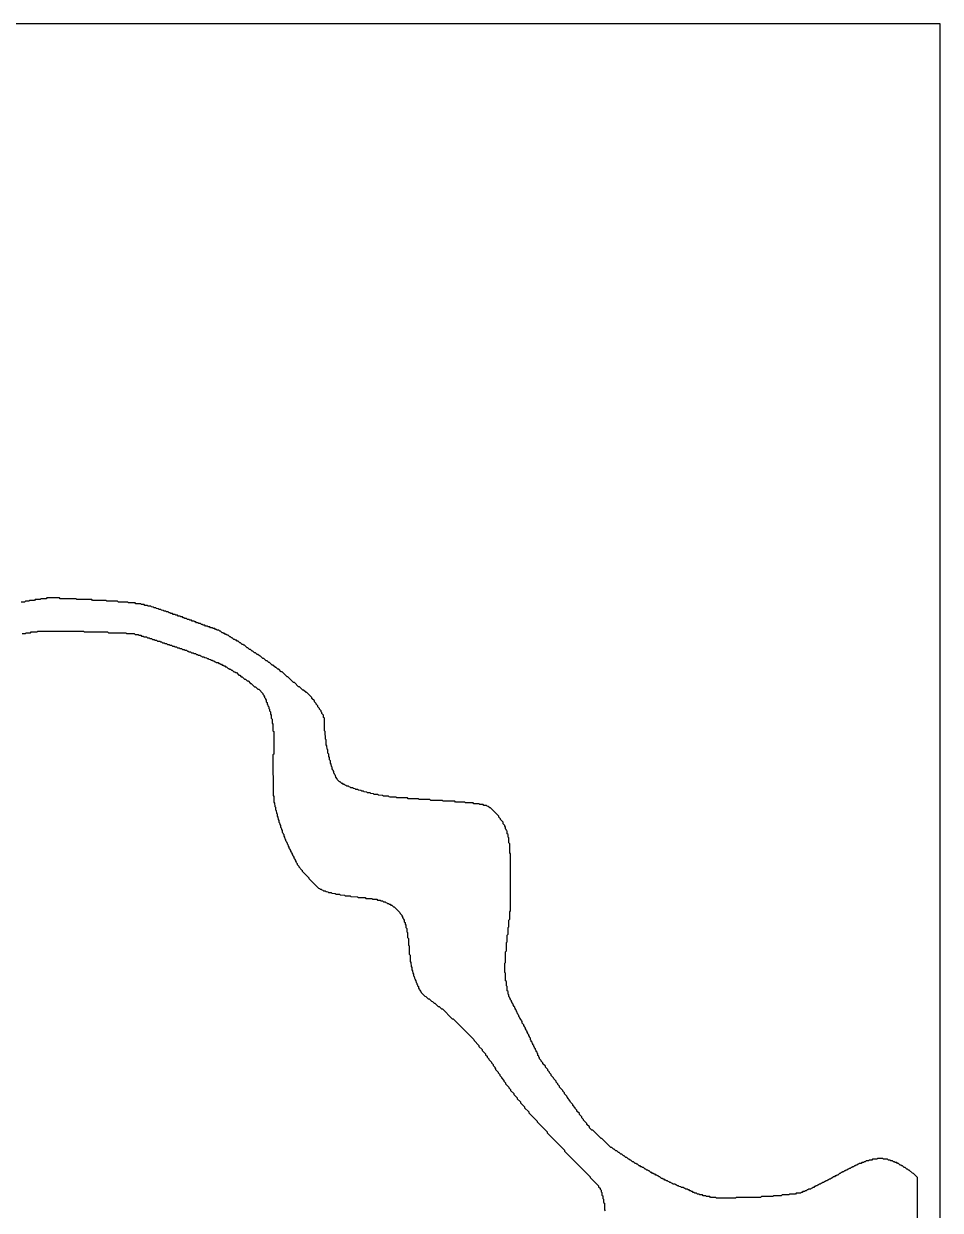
# Model space of a CAD drawing. Header units: millimetres. Extents: x 0 to 6416, y -3898 to 1268.
# Drawn here: x 1967 to 2518, y -2094 to -1379 of the extents above; entities that cross this region are included whole.
import ezdxf

# ---------------------------------------------------------------- set-up
doc = ezdxf.new("R2010")
doc.units = ezdxf.units.MM
for name, color, linetype in [('CUT_OUTER', 1, 'Continuous'), ('ENGRAVE_NEXT', 3, 'Continuous'), ('SHEET_EDGE', 7, 'Continuous')]:
    doc.layers.add(name, color=color, linetype=linetype)

msp = doc.modelspace()

# ---------------------------------------------------------------- linework, layer by layer
at = {"layer": 'CUT_OUTER'}
msp.add_lwpolyline([(2504.7, -2258.42), (2504.7, -2073.82), (2502.26, -2071.4), (2501.7, -2071.32), (2499.75, -2069.4), (2499.2, -2069.34), (2498.7, -2068.86), (2498.2, -2068.83), (2497.25, -2067.9), (2496.7, -2067.84), (2495.7, -2066.87), (2495.2, -2066.85), (2494.7, -2066.37), (2494.2, -2066.34), (2493.24, -2065.4), (2492.7, -2065.36), (2492.2, -2064.87), (2491.2, -2064.85), (2490.75, -2064.4), (2490.2, -2064.36), (2489.7, -2063.88), (2488.7, -2063.86), (2488.2, -2063.38), (2487.2, -2063.36), (2486.7, -2062.88), (2484.2, -2062.86), (2483.7, -2062.38), (2480.7, -2062.38), (2480.2, -2062.86), (2477.7, -2062.88), (2477.2, -2063.36), (2475.7, -2063.38), (2475.2, -2063.86), (2473.7, -2063.88), (2473.2, -2064.36), (2472.66, -2064.4), (2472.2, -2064.86), (2471.2, -2064.88), (2470.7, -2065.36), (2469.7, -2065.38), (2469.2, -2065.86), (2468.7, -2065.88), (2468.2, -2066.36), (2467.7, -2066.37), (2467.2, -2066.86), (2466.7, -2066.87), (2466.2, -2067.36), (2465.7, -2067.37), (2465.2, -2067.86), (2464.7, -2067.87), (2464.2, -2068.36), (2463.7, -2068.37), (2463.2, -2068.86), (2462.7, -2068.87), (2462.2, -2069.36), (2461.7, -2069.37), (2461.2, -2069.86), (2460.66, -2069.9), (2460.2, -2070.36), (2459.7, -2070.37), (2459.2, -2070.86), (2458.7, -2070.87), (2458.2, -2071.36), (2457.7, -2071.37), (2456.7, -2072.35), (2456.2, -2072.37), (2455.7, -2072.85), (2455.2, -2072.87), (2454.7, -2073.36), (2454.2, -2073.37), (2453.2, -2074.35), (2452.7, -2074.37), (2452.2, -2074.85), (2451.7, -2074.87), (2451.2, -2075.35), (2450.7, -2075.37), (2450.2, -2075.85), (2449.7, -2075.87), (2449.2, -2076.35), (2448.7, -2076.37), (2448.2, -2076.85), (2447.7, -2076.87), (2447.2, -2077.35), (2446.7, -2077.37), (2446.2, -2077.85), (2445.7, -2077.87), (2445.2, -2078.35), (2444.7, -2078.37), (2444.2, -2078.85), (2443.7, -2078.87), (2443.2, -2079.35), (2442.7, -2079.37), (2442.2, -2079.85), (2441.7, -2079.87), (2441.2, -2080.35), (2440.64, -2080.4), (2440.2, -2080.84), (2439.2, -2080.87), (2438.7, -2081.35), (2438.2, -2081.37), (2437.7, -2081.84), (2437.14, -2081.9), (2436.7, -2082.34), (2435.7, -2082.37), (2435.2, -2082.84), (2434.63, -2082.9), (2434.2, -2083.33), (2431.7, -2083.37), (2431.2, -2083.84), (2427.7, -2083.87), (2427.2, -2084.34), (2423.2, -2084.37), (2422.7, -2084.85), (2418.2, -2084.87), (2417.7, -2085.35), (2410.7, -2085.38), (2410.2, -2085.85), (2395.7, -2085.88), (2395.2, -2086.35), (2383.7, -2086.35), (2383.2, -2085.88), (2380.2, -2085.85), (2379.7, -2085.37), (2377.7, -2085.35), (2377.2, -2084.87), (2375.7, -2084.85), (2375.2, -2084.38), (2373.7, -2084.35), (2373.2, -2083.87), (2372.2, -2083.85), (2371.7, -2083.37), (2370.7, -2083.35), (2370.25, -2082.9), (2369.7, -2082.86), (2369.2, -2082.37), (2368.7, -2082.36), (2368.2, -2081.87), (2367.7, -2081.86), (2367.2, -2081.38), (2366.7, -2081.36), (2366.2, -2080.88), (2365.2, -2080.86), (2364.74, -2080.4), (2364.2, -2080.36), (2363.7, -2079.88), (2362.7, -2079.86), (2362.2, -2079.38), (2361.2, -2079.36), (2360.74, -2078.9), (2360.2, -2078.86), (2359.7, -2078.38), (2359.2, -2078.36), (2358.7, -2077.88), (2357.7, -2077.86), (2357.24, -2077.4), (2356.7, -2077.36), (2356.2, -2076.88), (2355.7, -2076.86), (2355.2, -2076.38), (2354.7, -2076.36), (2354.2, -2075.88), (2353.7, -2075.86), (2353.2, -2075.38), (2352.7, -2075.36), (2352.2, -2074.88), (2351.7, -2074.86), (2351.2, -2074.38), (2350.7, -2074.36), (2349.7, -2073.38), (2349.2, -2073.37), (2348.7, -2072.88), (2348.2, -2072.87), (2347.7, -2072.38), (2347.2, -2072.36), (2346.7, -2071.88), (2346.2, -2071.86), (2345.7, -2071.38), (2345.2, -2071.36), (2344.7, -2070.88), (2344.2, -2070.86), (2343.2, -2069.88), (2342.7, -2069.87), (2342.2, -2069.38), (2341.7, -2069.36), (2341.2, -2068.88), (2340.7, -2068.86), (2339.7, -2067.88), (2339.2, -2067.87), (2338.7, -2067.38), (2338.2, -2067.36), (2337.7, -2066.88), (2337.2, -2066.86), (2336.2, -2065.88), (2335.7, -2065.86), (2335.2, -2065.38), (2334.7, -2065.36), (2333.73, -2064.4), (2333.2, -2064.36), (2332.2, -2063.38), (2331.7, -2063.36), (2331.2, -2062.88), (2330.7, -2062.86), (2329.7, -2061.88), (2329.2, -2061.86), (2328.2, -2060.88), (2327.7, -2060.86), (2326.7, -2059.88), (2326.2, -2059.86), (2325.2, -2058.88), (2324.7, -2058.86), (2323.7, -2057.88), (2323.2, -2057.86), (2322.2, -2056.88), (2321.7, -2056.86), (2320.7, -2055.87), (2320.2, -2055.86), (2314.73, -2050.4), (2314.2, -2050.36), (2309.23, -2045.4), (2308.7, -2045.35), (2307.25, -2043.9), (2307.23, -2043.4), (2305.74, -2041.9), (2305.7, -2041.37), (2303.74, -2039.4), (2303.72, -2038.9), (2302.74, -2037.9), (2302.72, -2037.4), (2301.24, -2035.9), (2301.22, -2035.4), (2299.74, -2033.9), (2299.72, -2033.4), (2298.74, -2032.4), (2298.72, -2031.9), (2297.24, -2030.4), (2297.2, -2029.87), (2295.74, -2028.4), (2295.72, -2027.9), (2294.74, -2026.9), (2294.72, -2026.4), (2293.74, -2025.4), (2293.72, -2024.9), (2292.24, -2023.4), (2292.22, -2022.9), (2291.24, -2021.9), (2291.22, -2021.4), (2289.24, -2019.4), (2289.22, -2018.9), (2288.24, -2017.9), (2288.22, -2017.4), (2287.24, -2016.4), (2287.22, -2015.9), (2285.74, -2014.4), (2285.7, -2013.87), (2284.24, -2012.4), (2284.23, -2011.9), (2283.24, -2010.9), (2283.23, -2010.4), (2282.24, -2009.4), (2282.23, -2008.9), (2280.75, -2007.4), (2280.7, -2006.86), (2279.25, -2005.4), (2279.23, -2004.9), (2278.25, -2003.9), (2278.2, -2003.36), (2277.25, -2002.4), (2277.23, -2001.9), (2276.75, -2001.4), (2276.7, -2000.85), (2276.25, -2000.4), (2276.23, -1999.4), (2275.74, -1998.9), (2275.73, -1998.4), (2275.25, -1997.9), (2275.23, -1997.4), (2274.75, -1996.9), (2274.73, -1996.4), (2274.25, -1995.9), (2274.23, -1995.4), (2273.75, -1994.9), (2273.73, -1994.4), (2273.25, -1993.9), (2273.23, -1993.4), (2272.75, -1992.9), (2272.73, -1992.4), (2272.25, -1991.9), (2272.2, -1991.35), (2271.75, -1990.9), (2271.73, -1989.9), (2271.24, -1989.4), (2271.23, -1988.9), (2270.75, -1988.4), (2270.73, -1987.9), (2270.25, -1987.4), (2270.23, -1986.9), (2269.75, -1986.4), (2269.73, -1985.9), (2269.25, -1985.4), (2269.23, -1984.9), (2268.75, -1984.4), (2268.73, -1983.9), (2268.25, -1983.4), (2268.2, -1982.85), (2267.75, -1982.4), (2267.73, -1981.9), (2266.76, -1980.9), (2266.73, -1979.9), (2266.25, -1979.4), (2266.2, -1978.85), (2265.26, -1977.9), (2265.23, -1977.4), (2264.76, -1976.9), (2264.73, -1976.4), (2264.26, -1975.9), (2264.23, -1975.4), (2263.76, -1974.9), (2263.73, -1974.4), (2263.26, -1973.9), (2263.24, -1973.4), (2262.76, -1972.9), (2262.74, -1972.4), (2262.26, -1971.9), (2262.24, -1971.4), (2261.76, -1970.9), (2261.74, -1970.4), (2261.26, -1969.9), (2261.24, -1969.4), (2260.76, -1968.9), (2260.74, -1968.4), (2260.27, -1967.9), (2260.24, -1967.4), (2259.77, -1966.9), (2259.74, -1966.4), (2259.27, -1965.9), (2259.2, -1965.32), (2258.78, -1964.9), (2258.74, -1963.9), (2258.28, -1963.4), (2258.24, -1961.9), (2257.78, -1961.4), (2257.74, -1958.9), (2257.28, -1958.4), (2257.24, -1955.9), (2256.78, -1955.4), (2256.74, -1950.9), (2256.28, -1950.4), (2256.25, -1945.9), (2256.28, -1944.9), (2256.74, -1944.4), (2256.78, -1937.9), (2257.24, -1937.4), (2257.28, -1932.4), (2257.74, -1931.9), (2257.78, -1927.9), (2258.24, -1927.4), (2258.28, -1923.4), (2258.74, -1922.9), (2258.78, -1918.9), (2259.24, -1918.4), (2259.28, -1913.9), (2259.74, -1913.4), (2259.74, -1878.9), (2259.28, -1878.4), (2259.23, -1872.9), (2258.77, -1872.4), (2258.73, -1869.4), (2258.26, -1868.9), (2258.23, -1867.4), (2257.76, -1866.9), (2257.73, -1865.4), (2257.25, -1864.9), (2257.2, -1864.34), (2256.76, -1863.9), (2256.73, -1862.9), (2256.25, -1862.4), (2256.23, -1861.9), (2255.27, -1860.9), (2255.23, -1859.9), (2253.76, -1858.4), (2253.73, -1857.9), (2252.76, -1856.9), (2252.7, -1856.36), (2247.7, -1851.37), (2247.2, -1851.35), (2246.24, -1850.4), (2245.7, -1850.35), (2245.2, -1849.87), (2243.7, -1849.84), (2243.2, -1849.37), (2241.2, -1849.33), (2240.7, -1848.87), (2237.7, -1848.83), (2237.2, -1848.36), (2232.7, -1848.32), (2232.2, -1847.86), (2226.7, -1847.81), (2226.2, -1847.36), (2219.2, -1847.3), (2218.7, -1846.85), (2211.7, -1846.79), (2211.2, -1846.35), (2204.7, -1846.29), (2204.2, -1845.85), (2198.2, -1845.78), (2197.7, -1845.34), (2191.2, -1845.26), (2190.7, -1844.84), (2187.2, -1844.8), (2186.7, -1844.76), (2186.2, -1844.33), (2183.2, -1844.25), (2182.7, -1843.83), (2180.2, -1843.74), (2179.7, -1843.32), (2177.7, -1843.23), (2177.2, -1842.82), (2175.7, -1842.73), (2175.2, -1842.32), (2173.7, -1842.23), (2173.2, -1841.81), (2171.7, -1841.72), (2171.2, -1841.31), (2170.2, -1841.23), (2169.7, -1840.81), (2168.2, -1840.7), (2167.7, -1840.3), (2166.7, -1840.2), (2166.2, -1839.79), (2165.2, -1839.69), (2164.7, -1839.29), (2163.7, -1839.17), (2163.2, -1838.77), (2162.7, -1838.69), (2162.2, -1838.28), (2161.2, -1838.15), (2160.7, -1837.75), (2160.2, -1837.65), (2159.7, -1837.24), (2159.2, -1837.14), (2158.7, -1836.73), (2158.2, -1836.61), (2157.2, -1835.72), (2156.7, -1835.57), (2156, -1834.9), (2155.53, -1834.4), (2155.38, -1833.9), (2154.52, -1832.9), (2154.34, -1831.9), (2153.93, -1831.4), (2153.84, -1830.9), (2153.44, -1830.4), (2153.32, -1829.4), (2152.9, -1828.9), (2152.83, -1828.4), (2152.42, -1827.9), (2152.31, -1826.9), (2151.9, -1826.4), (2151.79, -1824.9), (2151.38, -1824.4), (2151.28, -1822.9), (2150.86, -1822.4), (2150.78, -1820.9), (2150.35, -1820.4), (2150.27, -1818.9), (2149.84, -1818.4), (2149.76, -1816.4), (2149.33, -1815.9), (2149.26, -1813.9), (2148.82, -1813.4), (2148.75, -1810.4), (2148.31, -1809.9), (2148.24, -1805.4), (2147.78, -1804.9), (2147.72, -1797.4), (2147.25, -1796.9), (2147.22, -1795.4), (2146.24, -1794.4), (2146.23, -1793.9), (2145.74, -1793.4), (2145.72, -1792.9), (2144.74, -1791.9), (2144.72, -1791.4), (2143.74, -1790.4), (2143.7, -1789.87), (2142.74, -1788.9), (2142.72, -1788.4), (2141.74, -1787.4), (2141.72, -1786.9), (2140.23, -1785.4), (2140.2, -1784.87), (2137.22, -1781.9), (2136.7, -1781.87), (2135.2, -1780.38), (2134.7, -1780.37), (2132.72, -1778.4), (2132.2, -1778.37), (2129.72, -1775.9), (2129.2, -1775.87), (2125.72, -1772.4), (2125.2, -1772.37), (2122.22, -1769.4), (2121.7, -1769.37), (2120.22, -1767.9), (2119.7, -1767.87), (2118.7, -1766.88), (2118.2, -1766.87), (2116.72, -1765.4), (2116.2, -1765.37), (2114.7, -1763.88), (2114.2, -1763.87), (2113.2, -1762.88), (2112.7, -1762.87), (2111.22, -1761.4), (2110.7, -1761.37), (2109.2, -1759.88), (2108.7, -1759.87), (2107.7, -1758.88), (2107.2, -1758.87), (2106.2, -1757.88), (2105.7, -1757.87), (2104.7, -1756.88), (2104.2, -1756.87), (2103.2, -1755.88), (2102.7, -1755.87), (2101.7, -1754.88), (2101.2, -1754.87), (2099.7, -1753.38), (2099.2, -1753.37), (2098.7, -1752.88), (2098.2, -1752.87), (2097.22, -1751.9), (2096.7, -1751.87), (2095.7, -1750.88), (2095.2, -1750.87), (2094.7, -1750.38), (2094.2, -1750.37), (2093.7, -1749.88), (2093.2, -1749.87), (2092.22, -1748.9), (2091.7, -1748.87), (2091.2, -1748.38), (2090.7, -1748.37), (2089.7, -1747.38), (2089.2, -1747.37), (2088.7, -1746.88), (2088.2, -1746.87), (2087.7, -1746.38), (2087.2, -1746.37), (2086.7, -1745.88), (2086.2, -1745.87), (2085.2, -1744.88), (2084.7, -1744.88), (2084.2, -1744.39), (2083.2, -1744.37), (2082.73, -1743.9), (2082.2, -1743.87), (2081.7, -1743.38), (2080.7, -1743.37), (2080.2, -1742.88), (2079.2, -1742.87), (2078.7, -1742.38), (2077.7, -1742.37), (2077.2, -1741.88), (2076.2, -1741.87), (2075.7, -1741.38), (2074.7, -1741.37), (2074.23, -1740.9), (2073.7, -1740.87), (2073.2, -1740.38), (2072.2, -1740.37), (2071.7, -1739.88), (2070.7, -1739.87), (2070.23, -1739.4), (2069.7, -1739.37), (2069.2, -1738.88), (2068.2, -1738.87), (2067.7, -1738.38), (2066.7, -1738.37), (2066.2, -1737.88), (2065.2, -1737.87), (2064.7, -1737.38), (2063.7, -1737.37), (2063.23, -1736.9), (2062.7, -1736.87), (2062.2, -1736.38), (2061.2, -1736.37), (2060.7, -1735.88), (2059.7, -1735.87), (2059.2, -1735.38), (2058.2, -1735.37), (2057.7, -1734.88), (2056.7, -1734.87), (2056.2, -1734.38), (2055.2, -1734.37), (2054.73, -1733.9), (2054.2, -1733.87), (2053.7, -1733.38), (2052.7, -1733.37), (2052.2, -1732.88), (2051.2, -1732.87), (2050.7, -1732.38), (2049.7, -1732.37), (2049.2, -1731.88), (2048.2, -1731.87), (2047.7, -1731.38), (2046.7, -1731.37), (2046.2, -1730.88), (2045.2, -1730.87), (2044.7, -1730.38), (2043.7, -1730.37), (2043.2, -1729.88), (2041.7, -1729.87), (2041.2, -1729.38), (2039.7, -1729.37), (2039.2, -1728.88), (2037.7, -1728.87), (2037.2, -1728.39), (2034.2, -1728.37), (2033.7, -1727.89), (2029.7, -1727.87), (2029.2, -1727.38), (2023.7, -1727.37), (2023.2, -1726.88), (2016.7, -1726.87), (2016.2, -1726.38), (2008.2, -1726.36), (2007.7, -1725.88), (1998.7, -1725.86), (1998.2, -1725.38), (1988.7, -1725.37), (1988.2, -1724.88), (1980.7, -1724.88), (1980.2, -1725.37), (1977.2, -1725.38), (1976.7, -1725.87), (1973.7, -1725.88), (1973.2, -1726.37), (1970.2, -1726.38), (1969.7, -1726.87), (1967.7, -1726.88), (1967.2, -1727.37), (1965.2, -1727.38)], dxfattribs=at)
at = {"layer": 'ENGRAVE_NEXT'}
msp.add_lwpolyline([(1965.7, -1746.38), (1967.7, -1746.37), (1968.2, -1745.88), (1970.7, -1745.87), (1971.2, -1745.38), (1974.7, -1745.37), (1975.2, -1744.88), (2002.7, -1744.88), (2003.2, -1745.36), (2017.2, -1745.38), (2017.7, -1745.87), (2028.2, -1745.88), (2028.7, -1746.37), (2033.2, -1746.39), (2033.7, -1746.87), (2035.7, -1746.89), (2036.2, -1747.37), (2037.2, -1747.38), (2037.7, -1747.87), (2038.7, -1747.88), (2039.2, -1748.37), (2040.7, -1748.38), (2041.2, -1748.87), (2042.2, -1748.88), (2042.7, -1749.37), (2043.7, -1749.38), (2044.2, -1749.87), (2045.2, -1749.88), (2045.7, -1750.37), (2046.7, -1750.38), (2047.2, -1750.87), (2048.7, -1750.88), (2049.2, -1751.37), (2049.73, -1751.4), (2050.2, -1751.87), (2051.2, -1751.88), (2051.7, -1752.37), (2052.7, -1752.38), (2053.2, -1752.87), (2054.2, -1752.88), (2054.7, -1753.37), (2055.7, -1753.38), (2056.2, -1753.87), (2057.2, -1753.88), (2057.7, -1754.37), (2058.7, -1754.38), (2059.2, -1754.87), (2060.2, -1754.88), (2060.7, -1755.37), (2061.7, -1755.38), (2062.2, -1755.87), (2063.2, -1755.88), (2063.7, -1756.37), (2064.7, -1756.38), (2065.2, -1756.87), (2065.73, -1756.9), (2066.2, -1757.37), (2067.2, -1757.38), (2067.7, -1757.87), (2068.7, -1757.88), (2069.2, -1758.37), (2070.2, -1758.38), (2070.7, -1758.87), (2071.23, -1758.9), (2071.7, -1759.37), (2072.7, -1759.38), (2073.2, -1759.87), (2073.73, -1759.9), (2074.2, -1760.37), (2075.2, -1760.38), (2075.7, -1760.87), (2076.7, -1760.88), (2077.2, -1761.37), (2077.73, -1761.4), (2078.2, -1761.87), (2079.2, -1761.88), (2079.7, -1762.37), (2080.2, -1762.38), (2080.7, -1762.87), (2081.2, -1762.88), (2081.7, -1763.37), (2082.23, -1763.4), (2082.7, -1763.87), (2083.7, -1763.88), (2084.2, -1764.37), (2084.73, -1764.4), (2085.2, -1764.87), (2085.7, -1764.88), (2086.2, -1765.37), (2086.7, -1765.38), (2087.2, -1765.87), (2087.7, -1765.88), (2088.2, -1766.37), (2088.7, -1766.38), (2089.7, -1767.37), (2090.2, -1767.38), (2090.7, -1767.87), (2091.2, -1767.88), (2091.7, -1768.37), (2092.2, -1768.38), (2093.2, -1769.37), (2093.7, -1769.38), (2094.2, -1769.87), (2094.7, -1769.88), (2096.2, -1771.37), (2096.7, -1771.38), (2097.7, -1772.37), (2098.2, -1772.38), (2099.7, -1773.87), (2100.2, -1773.88), (2101.2, -1774.87), (2101.72, -1774.9), (2103.2, -1776.37), (2103.72, -1776.4), (2105.7, -1778.37), (2106.2, -1778.38), (2107.7, -1779.87), (2108.22, -1779.9), (2110.71, -1782.4), (2110.72, -1782.9), (2111.21, -1783.4), (2111.22, -1783.9), (2111.72, -1784.4), (2111.73, -1784.9), (2112.2, -1785.37), (2112.23, -1785.9), (2112.71, -1786.4), (2112.73, -1787.4), (2113.22, -1787.9), (2113.23, -1788.9), (2113.7, -1789.37), (2113.73, -1789.9), (2114.22, -1790.4), (2114.23, -1791.4), (2114.72, -1791.9), (2114.73, -1792.9), (2115.22, -1793.4), (2115.24, -1794.9), (2115.72, -1795.4), (2115.74, -1797.4), (2116.22, -1797.9), (2116.24, -1800.4), (2116.72, -1800.9), (2116.75, -1804.9), (2117.22, -1805.4), (2117.23, -1807.4), (2117.23, -1818.9), (2116.76, -1819.4), (2116.74, -1819.9), (2116.77, -1843.4), (2116.79, -1843.9), (2117.24, -1844.4), (2117.3, -1847.9), (2117.75, -1848.4), (2117.8, -1850.4), (2118.25, -1850.9), (2118.3, -1852.4), (2118.75, -1852.9), (2118.8, -1854.4), (2119.25, -1854.9), (2119.3, -1856.4), (2119.75, -1856.9), (2119.81, -1858.4), (2120.26, -1858.9), (2120.31, -1859.9), (2120.76, -1860.4), (2120.81, -1861.4), (2121.26, -1861.9), (2121.31, -1862.9), (2121.76, -1863.4), (2121.81, -1864.4), (2122.26, -1864.9), (2122.32, -1865.9), (2122.7, -1866.28), (2122.81, -1866.9), (2123.26, -1867.4), (2123.32, -1868.4), (2123.76, -1868.9), (2123.83, -1869.9), (2124.27, -1870.4), (2124.32, -1870.9), (2124.77, -1871.4), (2124.82, -1871.9), (2125.27, -1872.4), (2125.31, -1872.9), (2125.77, -1873.4), (2125.83, -1874.4), (2126.28, -1874.9), (2126.33, -1875.4), (2126.78, -1875.9), (2126.83, -1876.4), (2127.28, -1876.9), (2127.33, -1877.4), (2127.78, -1877.9), (2127.83, -1878.4), (2128.28, -1878.9), (2128.33, -1879.4), (2128.78, -1879.9), (2128.83, -1880.4), (2129.28, -1880.9), (2129.34, -1881.4), (2129.79, -1881.9), (2129.84, -1882.4), (2130.29, -1882.9), (2130.35, -1883.4), (2130.79, -1883.9), (2130.86, -1884.4), (2131.3, -1884.9), (2131.37, -1885.4), (2132.3, -1886.4), (2132.38, -1886.9), (2134.2, -1888.77), (2134.3, -1888.9), (2134.38, -1889.4), (2138.2, -1893.27), (2138.3, -1893.4), (2138.38, -1893.9), (2143.7, -1899.2), (2144.2, -1899.66), (2144.7, -1899.76), (2145.2, -1900.18), (2145.7, -1900.27), (2146.2, -1900.69), (2146.7, -1900.77), (2147.2, -1901.18), (2148.2, -1901.29), (2148.7, -1901.7), (2149.7, -1901.8), (2150.2, -1902.2), (2151.7, -1902.31), (2152.2, -1902.71), (2154.2, -1902.82), (2154.7, -1903.23), (2156.7, -1903.32), (2157.2, -1903.74), (2159.7, -1903.83), (2160.2, -1904.25), (2163.2, -1904.33), (2163.7, -1904.76), (2167.7, -1904.84), (2168.2, -1905.28), (2172.2, -1905.35), (2172.7, -1905.79), (2176.2, -1905.85), (2176.7, -1906.31), (2179.2, -1906.36), (2179.7, -1906.82), (2181.2, -1906.86), (2181.7, -1907.32), (2182.7, -1907.36), (2183.2, -1907.83), (2184.2, -1907.86), (2184.7, -1908.33), (2185.27, -1908.4), (2185.7, -1908.83), (2186.2, -1908.86), (2186.7, -1909.33), (2187.2, -1909.36), (2187.7, -1909.84), (2188.2, -1909.86), (2189.2, -1910.83), (2189.75, -1910.9), (2193.2, -1914.35), (2193.26, -1914.9), (2194.24, -1915.9), (2194.26, -1916.4), (2194.74, -1916.9), (2194.76, -1917.4), (2195.2, -1917.84), (2195.26, -1918.4), (2195.73, -1918.9), (2195.77, -1919.9), (2196.24, -1920.4), (2196.27, -1921.4), (2196.74, -1921.9), (2196.78, -1923.4), (2197.24, -1923.9), (2197.28, -1925.9), (2197.74, -1926.4), (2197.79, -1929.4), (2198.24, -1929.9), (2198.3, -1933.9), (2198.75, -1934.4), (2198.78, -1938.9), (2198.81, -1939.4), (2199.25, -1939.9), (2199.33, -1943.9), (2199.76, -1944.4), (2199.83, -1946.9), (2200.27, -1947.4), (2200.33, -1948.9), (2200.77, -1949.4), (2200.84, -1950.9), (2201.27, -1951.4), (2201.34, -1952.4), (2201.77, -1952.9), (2201.84, -1953.9), (2202.2, -1954.26), (2202.28, -1954.4), (2202.33, -1954.9), (2202.77, -1955.4), (2202.84, -1956.4), (2203.28, -1956.9), (2203.33, -1957.4), (2203.78, -1957.9), (2203.83, -1958.4), (2204.28, -1958.9), (2204.36, -1959.9), (2204.8, -1960.4), (2204.87, -1960.9), (2205.79, -1961.9), (2205.87, -1962.4), (2208.2, -1964.75), (2208.7, -1964.82), (2210.2, -1966.27), (2210.7, -1966.33), (2212.2, -1967.78), (2212.7, -1967.83), (2213.7, -1968.8), (2214.2, -1968.84), (2216.2, -1970.8), (2216.7, -1970.85), (2218.2, -1972.31), (2218.76, -1972.4), (2224.7, -1978.32), (2225.25, -1978.4), (2237.7, -1990.86), (2237.75, -1991.4), (2240.7, -1994.36), (2240.75, -1994.9), (2242.7, -1996.86), (2242.75, -1997.4), (2244.73, -1999.4), (2244.75, -1999.9), (2245.73, -2000.9), (2245.75, -2001.4), (2246.73, -2002.4), (2246.75, -2002.9), (2248.2, -2004.36), (2248.25, -2004.9), (2249.23, -2005.9), (2249.25, -2006.4), (2250.23, -2007.4), (2250.24, -2007.9), (2250.73, -2008.4), (2250.75, -2008.9), (2252.23, -2010.4), (2252.25, -2010.9), (2253.23, -2011.9), (2253.25, -2012.4), (2254.23, -2013.4), (2254.25, -2013.9), (2255.73, -2015.4), (2255.75, -2015.9), (2256.73, -2016.9), (2256.75, -2017.4), (2258.73, -2019.4), (2258.74, -2019.9), (2259.73, -2020.9), (2259.75, -2021.4), (2261.7, -2023.36), (2261.75, -2023.9), (2263.7, -2025.87), (2263.74, -2026.4), (2265.7, -2028.37), (2265.74, -2028.9), (2268.2, -2031.37), (2268.24, -2031.9), (2270.7, -2034.37), (2270.74, -2034.9), (2275.7, -2039.87), (2275.74, -2040.4), (2281.7, -2046.37), (2281.74, -2046.9), (2292.2, -2057.37), (2292.24, -2057.9), (2307.7, -2073.37), (2307.74, -2073.9), (2312.7, -2078.87), (2312.73, -2079.4), (2313.7, -2080.37), (2313.73, -2080.9), (2314.22, -2081.4), (2314.24, -2082.4), (2314.72, -2082.9), (2314.74, -2084.4), (2315.22, -2084.9), (2315.25, -2086.4), (2315.72, -2086.9), (2315.75, -2088.9), (2316.22, -2089.4), (2316.26, -2093.4), (2316.73, -2093.9)], dxfattribs=at)
at = {"layer": 'SHEET_EDGE'}
msp.add_lwpolyline([(1299.2, -2598.4), (2518.4, -2598.4), (2518.4, -1379.2), (1299.2, -1379.2)], close=True, dxfattribs=at)

doc.saveas('drawing.dxf')
